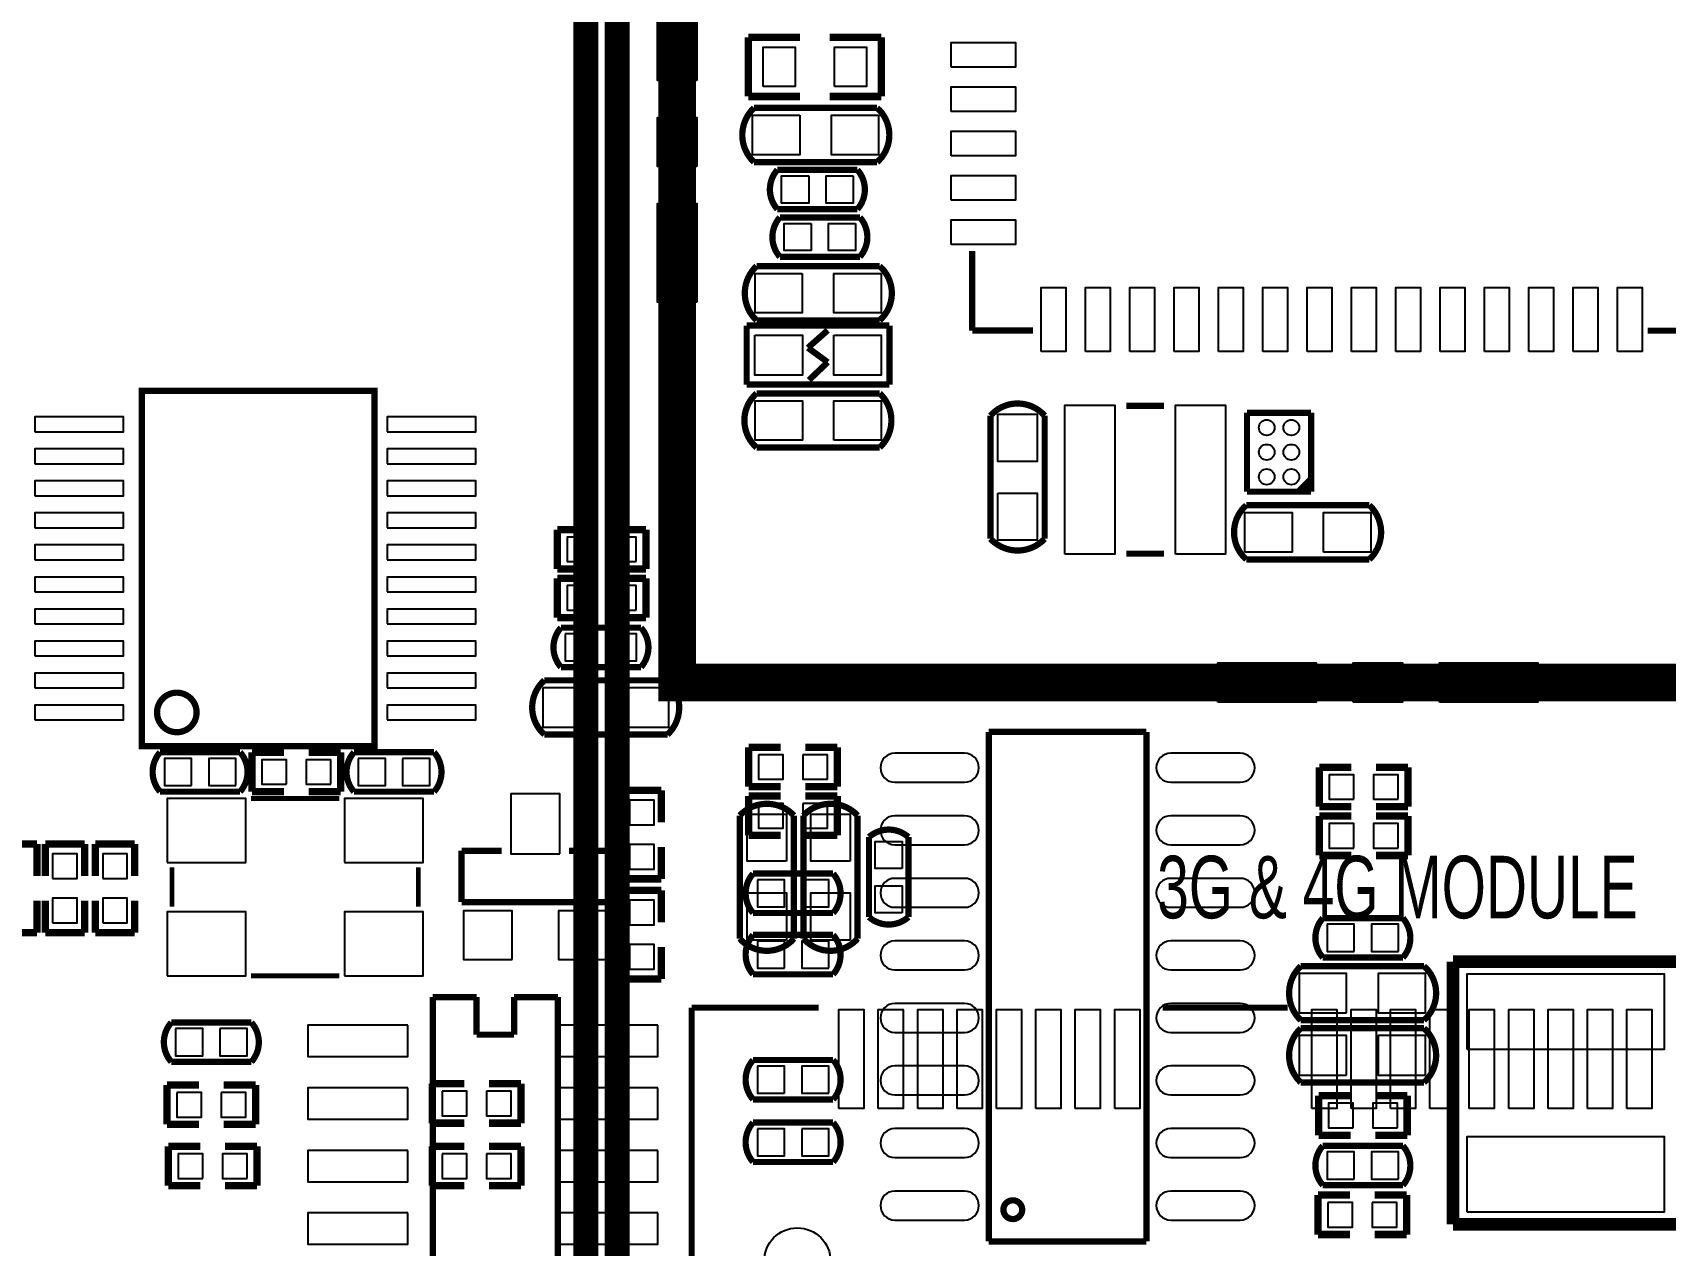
# Model space of a CAD drawing. Extents: x -118 to 7078, y 0 to 4366.
# Drawn here: x 4852 to 6157, y 790 to 1759 of the extents above; entities that cross this region are included whole.
import ezdxf

# ---------------------------------------------------------------- set-up
doc = ezdxf.new("R2010")
doc.units = 0
doc.header["$MEASUREMENT"] = 0
for name, color, linetype in [('BG_SILKSCREEN_TOP', 7, 'CONTINUOUS'), ('PG_SILKSCREEN_BOTTOM', 85, 'CONTINUOUS'), ('PG_SILKSCREEN_TOP', 85, 'CONTINUOUS'), ('PIN_BOTTOM', 5, 'CONTINUOUS'), ('PIN_TOP', 92, 'CONTINUOUS')]:
    doc.layers.add(name, color=color, linetype=linetype)

msp = doc.modelspace()

# ---------------------------------------------------------------- linework, layer by layer
at = {"layer": 'BG_SILKSCREEN_TOP'}
msp.add_lwpolyline([(5367.4, 2287.6, 30, 30, 0), (6471.4, 2287.6, 30, 30, 0), (6471.4, 1239.6, 30, 30, 0), (5367.4, 1239.6, 30, 30, 0), (5367.4, 2287.6, 30, 30, 0)], format="xyseb", dxfattribs=at)
at = {"layer": 'PG_SILKSCREEN_BOTTOM'}
for points in [[(5125.4, 1188.6, 5, 5, 0), (5125.4, 1472.6, 5, 5, 0), (4939.4, 1472.6, 5, 5, 0), (4939.4, 1188.6, 5, 5, 0), (5125.4, 1188.6, 5, 5, 0)], [(5271.571, 1361.748, 5.909, 5.909, 0), (5271.571, 1330.252, 5.909, 5.909, 0)], [(5297.161, 1361.748, 5.909, 5.909, 0), (5271.571, 1361.748, 5.909, 5.909, 0)], [(5316.839, 1361.748, 5.909, 5.909, 0), (5342.429, 1361.748, 5.909, 5.909, 0)], [(5342.429, 1361.748, 5.909, 5.909, 0), (5342.429, 1330.252, 5.909, 5.909, 0)], [(5271.571, 1330.252, 5.909, 5.909, 0), (5297.161, 1330.252, 5.909, 5.909, 0)], [(5342.429, 1330.252, 5.909, 5.909, 0), (5316.839, 1330.252, 5.909, 5.909, 0)], [(5271.55, 1322.896, 5.909, 5.909, 0), (5271.55, 1291.4, 5.909, 5.909, 0)], [(5297.14, 1322.896, 5.909, 5.909, 0), (5271.55, 1322.896, 5.909, 5.909, 0)], [(5316.818, 1322.896, 5.909, 5.909, 0), (5342.408, 1322.896, 5.909, 5.909, 0)], [(5342.408, 1322.896, 5.909, 5.909, 0), (5342.408, 1291.4, 5.909, 5.909, 0)], [(5271.55, 1291.4, 5.909, 5.909, 0), (5297.14, 1291.4, 5.909, 5.909, 0)], [(5342.408, 1291.4, 5.909, 5.909, 0), (5316.818, 1291.4, 5.909, 5.909, 0)], [(5316.239, 1251.852, 5, 5, 0), (5274.4, 1251.852, 5, 5, -0.37791), (5274.4, 1283.348, 5, 5, 0)], [(5274.4, 1283.348, 5, 5, 0), (5316.239, 1283.348, 5, 5, 0)], [(5316.239, 1283.348, 5, 5, 0), (5338.4, 1283.348, 5, 5, -0.37791), (5338.4, 1251.852, 5, 5, 0)], [(5338.4, 1251.852, 5, 5, 0), (5316.239, 1251.852, 5, 5, 0)], [(5359.609, 1197.95, 5, 5, 0), (5261.191, 1197.95, 5, 5, -0.450474), (5261.191, 1241.25, 5, 5, 0)], [(5261.191, 1241.25, 5, 5, 0), (5359.609, 1241.25, 5, 5, 0)], [(5359.609, 1241.25, 5, 5, -0.432734), (5359.609, 1197.95, 5, 5, 0)], [(4983.211, 1215.6, 5, 5, 1), (4951.589, 1215.6, 5, 5, 1), (4983.211, 1215.6, 5, 5, 0)], [(5616.412, 1200.061, 5, 5, 0), (5742.388, 1200.061, 5, 5, 0)], [(5616.412, 792.739, 5, 5, 0), (5616.412, 1200.061, 5, 5, 0)], [(5742.388, 1200.061, 5, 5, 0), (5742.388, 792.739, 5, 5, 0)], [(5424.571, 1187.748, 5.909, 5.909, 0), (5450.161, 1187.748, 5.909, 5.909, 0)], [(5424.571, 1156.252, 5.909, 5.909, 0), (5424.571, 1187.748, 5.909, 5.909, 0)], [(5495.429, 1187.748, 5.909, 5.909, 0), (5469.839, 1187.748, 5.909, 5.909, 0)], [(5495.429, 1156.252, 5.909, 5.909, 0), (5495.429, 1187.748, 5.909, 5.909, 0)], [(4976.161, 1152.252, 5, 5, 0), (4954, 1152.252, 5, 5, -0.37791), (4954, 1183.748, 5, 5, 0)], [(4954, 1183.748, 5, 5, 0), (4976.161, 1183.748, 5, 5, 0)], [(4976.161, 1183.748, 5, 5, 0), (5018, 1183.748, 5, 5, -0.37791), (5018, 1152.252, 5, 5, 0)], [(5027.571, 1183.748, 5.909, 5.909, 0), (5027.571, 1152.252, 5.909, 5.909, 0)], [(5053.161, 1183.748, 5.909, 5.909, 0), (5027.571, 1183.748, 5.909, 5.909, 0)], [(5072.839, 1183.748, 5.909, 5.909, 0), (5098.429, 1183.748, 5.909, 5.909, 0)], [(5098.429, 1183.748, 5.909, 5.909, 0), (5098.429, 1152.252, 5.909, 5.909, 0)], [(5150.839, 1152.252, 5, 5, 0), (5109, 1152.252, 5, 5, -0.37791), (5109, 1183.748, 5, 5, 0)], [(5109, 1183.748, 5, 5, 0), (5150.839, 1183.748, 5, 5, 0)], [(5150.839, 1183.748, 5, 5, 0), (5173, 1183.748, 5, 5, -0.37791), (5173, 1152.252, 5, 5, 0)], [(5880.571, 1171.748, 5.909, 5.909, 0), (5880.571, 1140.252, 5.909, 5.909, 0)], [(5906.161, 1171.748, 5.909, 5.909, 0), (5880.571, 1171.748, 5.909, 5.909, 0)], [(5925.839, 1171.748, 5.909, 5.909, 0), (5951.429, 1171.748, 5.909, 5.909, 0)], [(5951.429, 1171.748, 5.909, 5.909, 0), (5951.429, 1140.252, 5.909, 5.909, 0)], [(5018, 1152.252, 5, 5, 0), (4976.161, 1152.252, 5, 5, 0)], [(5026.567, 1146.866, 3.937, 3.937, 0), (5097.433, 1146.866, 3.937, 3.937, 0)], [(5027.571, 1152.252, 5.909, 5.909, 0), (5053.161, 1152.252, 5.909, 5.909, 0)], [(5098.429, 1152.252, 5.909, 5.909, 0), (5072.839, 1152.252, 5.909, 5.909, 0)], [(5173, 1152.252, 5, 5, 0), (5150.839, 1152.252, 5, 5, 0)], [(5323.252, 1153.429, 5.909, 5.909, 0), (5323.252, 1127.839, 5.909, 5.909, 0)], [(5354.748, 1153.429, 5.909, 5.909, 0), (5323.252, 1153.429, 5.909, 5.909, 0)], [(5354.748, 1127.839, 5.909, 5.909, 0), (5354.748, 1153.429, 5.909, 5.909, 0)], [(5450.161, 1156.252, 5.909, 5.909, 0), (5424.571, 1156.252, 5.909, 5.909, 0)], [(5424.571, 1148.748, 5.909, 5.909, 0), (5450.161, 1148.748, 5.909, 5.909, 0)], [(5424.571, 1117.252, 5.909, 5.909, 0), (5424.571, 1148.748, 5.909, 5.909, 0)], [(5469.839, 1156.252, 5.909, 5.909, 0), (5495.429, 1156.252, 5.909, 5.909, 0)], [(5495.429, 1148.748, 5.909, 5.909, 0), (5469.839, 1148.748, 5.909, 5.909, 0)], [(5495.429, 1117.252, 5.909, 5.909, 0), (5495.429, 1148.748, 5.909, 5.909, 0)], [(5880.571, 1140.252, 5.909, 5.909, 0), (5906.161, 1140.252, 5.909, 5.909, 0)], [(5880.571, 1132.748, 5.909, 5.909, 0), (5880.571, 1101.252, 5.909, 5.909, 0)], [(5906.161, 1132.748, 5.909, 5.909, 0), (5880.571, 1132.748, 5.909, 5.909, 0)], [(5951.429, 1140.252, 5.909, 5.909, 0), (5925.839, 1140.252, 5.909, 5.909, 0)], [(5925.839, 1132.748, 5.909, 5.909, 0), (5951.429, 1132.748, 5.909, 5.909, 0)], [(5951.429, 1132.748, 5.909, 5.909, 0), (5951.429, 1101.252, 5.909, 5.909, 0)], [(4855.748, 1110.429, 5.909, 5.909, 0), (4824.252, 1110.429, 5.909, 5.909, 0)], [(4855.748, 1084.839, 5.909, 5.909, 0), (4855.748, 1110.429, 5.909, 5.909, 0)], [(4862.252, 1110.429, 5.909, 5.909, 0), (4862.252, 1084.839, 5.909, 5.909, 0)], [(4893.748, 1110.429, 5.909, 5.909, 0), (4862.252, 1110.429, 5.909, 5.909, 0)], [(4893.748, 1084.839, 5.909, 5.909, 0), (4893.748, 1110.429, 5.909, 5.909, 0)], [(4902.252, 1110.429, 5.909, 5.909, 0), (4902.252, 1084.839, 5.909, 5.909, 0)], [(4933.748, 1110.429, 5.909, 5.909, 0), (4902.252, 1110.429, 5.909, 5.909, 0)], [(4933.748, 1084.839, 5.909, 5.909, 0), (4933.748, 1110.429, 5.909, 5.909, 0)], [(5323.252, 1082.571, 5.909, 5.909, 0), (5323.252, 1108.161, 5.909, 5.909, 0)], [(5354.748, 1108.161, 5.909, 5.909, 0), (5354.748, 1082.571, 5.909, 5.909, 0)], [(5450.161, 1117.252, 5.909, 5.909, 0), (5424.571, 1117.252, 5.909, 5.909, 0)], [(5469.839, 1117.252, 5.909, 5.909, 0), (5495.429, 1117.252, 5.909, 5.909, 0)], [(5195, 1105, 5, 5, 0), (5227, 1105, 5, 5, 0)], [(5195, 1064, 5, 5, 0), (5195, 1105, 5, 5, 0)], [(5281, 1105, 5, 5, 0), (5313, 1105, 5, 5, 0)], [(5313, 1105, 5, 5, 0), (5313, 1064, 5, 5, 0)], [(5880.571, 1101.252, 5.909, 5.909, 0), (5906.161, 1101.252, 5.909, 5.909, 0)], [(5951.429, 1101.252, 5.909, 5.909, 0), (5925.839, 1101.252, 5.909, 5.909, 0)], [(4963.575, 1060.252, 3.937, 3.937, 0), (4963.575, 1091.748, 3.937, 3.937, 0)], [(5160.425, 1091.748, 3.937, 3.937, 0), (5160.425, 1060.252, 3.937, 3.937, 0)], [(5354.748, 1082.571, 5.909, 5.909, 0), (5323.252, 1082.571, 5.909, 5.909, 0)], [(5469.839, 1055.252, 5, 5, 0), (5428, 1055.252, 5, 5, -0.37791), (5428, 1086.748, 5, 5, 0)], [(5428, 1086.748, 5, 5, 0), (5469.839, 1086.748, 5, 5, 0)], [(5469.839, 1086.748, 5, 5, 0), (5492, 1086.748, 5, 5, -0.37791), (5492, 1055.252, 5, 5, 0)], [(5323.252, 1073.429, 5.909, 5.909, 0), (5323.252, 1047.839, 5.909, 5.909, 0)], [(5354.748, 1073.429, 5.909, 5.909, 0), (5323.252, 1073.429, 5.909, 5.909, 0)], [(5354.748, 1047.839, 5.909, 5.909, 0), (5354.748, 1073.429, 5.909, 5.909, 0)], [(4855.748, 1065.161, 5.909, 5.909, 0), (4855.748, 1039.571, 5.909, 5.909, 0)], [(4862.252, 1039.571, 5.909, 5.909, 0), (4862.252, 1065.161, 5.909, 5.909, 0)], [(4893.748, 1065.161, 5.909, 5.909, 0), (4893.748, 1039.571, 5.909, 5.909, 0)], [(4902.252, 1039.571, 5.909, 5.909, 0), (4902.252, 1065.161, 5.909, 5.909, 0)], [(4933.748, 1065.161, 5.909, 5.909, 0), (4933.748, 1039.571, 5.909, 5.909, 0)], [(5313, 1064, 5, 5, 0), (5195, 1064, 5, 5, 0)], [(5492, 1055.252, 5, 5, 0), (5469.839, 1055.252, 5, 5, 0)], [(5905.561, 1019.65, 5, 5, 0), (5883.4, 1019.65, 5, 5, -0.37791), (5883.4, 1051.146, 5, 5, 0)], [(5883.4, 1051.146, 5, 5, 0), (5905.561, 1051.146, 5, 5, 0)], [(5905.561, 1051.146, 5, 5, 0), (5947.4, 1051.146, 5, 5, -0.37791), (5947.4, 1019.65, 5, 5, 0)], [(4855.748, 1039.571, 5.909, 5.909, 0), (4824.252, 1039.571, 5.909, 5.909, 0)], [(4893.748, 1039.571, 5.909, 5.909, 0), (4862.252, 1039.571, 5.909, 5.909, 0)], [(4933.748, 1039.571, 5.909, 5.909, 0), (4902.252, 1039.571, 5.909, 5.909, 0)], [(5323.252, 1002.571, 5.909, 5.909, 0), (5323.252, 1028.161, 5.909, 5.909, 0)], [(5354.748, 1028.161, 5.909, 5.909, 0), (5354.748, 1002.571, 5.909, 5.909, 0)], [(5450.161, 1006.252, 5, 5, 0), (5428, 1006.252, 5, 5, -0.37791), (5428, 1037.748, 5, 5, 0)], [(5428, 1037.748, 5, 5, 0), (5450.161, 1037.748, 5, 5, 0)], [(5450.161, 1037.748, 5, 5, 0), (5492, 1037.748, 5, 5, -0.37791), (5492, 1006.252, 5, 5, 0)], [(5947.4, 1019.65, 5, 5, 0), (5905.561, 1019.65, 5, 5, 0)], [(5987.4, 1016.439, 10, 10, 0), (6167.4, 1016.439, 10, 10, 0)], [(5987.4, 806.439, 10, 10, 0), (5987.4, 1016.439, 10, 10, 0)], [(5097.433, 1005.134, 3.937, 3.937, 0), (5026.567, 1005.134, 3.937, 3.937, 0)], [(5354.748, 1002.571, 5.909, 5.909, 0), (5323.252, 1002.571, 5.909, 5.909, 0)], [(5492, 1006.252, 5, 5, 0), (5450.161, 1006.252, 5, 5, 0)], [(5865.801, 969.545, 5, 5, -0.432734), (5865.801, 1012.845, 5, 5, 0)], [(5865.801, 1012.845, 5, 5, 0), (5964.219, 1012.845, 5, 5, -0.450474), (5964.219, 969.545, 5, 5, 0)], [(5172, 768, 5, 5, 0), (5172, 988, 5, 5, 0)], [(5172, 988, 5, 5, 0), (5207, 988, 5, 5, 0)], [(5207, 988, 5, 5, 0), (5207, 958, 5, 5, 0)], [(5237, 988, 5, 5, 0), (5272, 988, 5, 5, 0)], [(5237, 958, 5, 5, 0), (5237, 988, 5, 5, 0)], [(5272, 988, 5, 5, 0), (5272, 768, 5, 5, 0)], [(5004.839, 936.252, 5, 5, 0), (4963, 936.252, 5, 5, -0.37791), (4963, 967.748, 5, 5, 0)], [(4963, 967.748, 5, 5, 0), (5004.839, 967.748, 5, 5, 0)], [(5004.839, 967.748, 5, 5, 0), (5027, 967.748, 5, 5, -0.37791), (5027, 936.252, 5, 5, 0)], [(5964.219, 969.545, 5, 5, 0), (5865.801, 969.545, 5, 5, 0)], [(5207, 958, 5, 5, 0), (5237, 958, 5, 5, 0)], [(5865.801, 919.825, 5, 5, -0.432734), (5865.801, 963.125, 5, 5, 0)], [(5865.801, 963.125, 5, 5, 0), (5964.219, 963.125, 5, 5, -0.450474), (5964.219, 919.825, 5, 5, 0)], [(5450.161, 906.252, 5, 5, 0), (5428, 906.252, 5, 5, -0.37791), (5428, 937.748, 5, 5, 0)], [(5428, 937.748, 5, 5, 0), (5450.161, 937.748, 5, 5, 0)], [(5450.161, 937.748, 5, 5, 0), (5492, 937.748, 5, 5, -0.37791), (5492, 906.252, 5, 5, 0)], [(5027, 936.252, 5, 5, 0), (5004.839, 936.252, 5, 5, 0)], [(4959.571, 917.748, 5.909, 5.909, 0), (4985.161, 917.748, 5.909, 5.909, 0)], [(4959.571, 886.252, 5.909, 5.909, 0), (4959.571, 917.748, 5.909, 5.909, 0)], [(5030.429, 917.748, 5.909, 5.909, 0), (5004.839, 917.748, 5.909, 5.909, 0)], [(5030.429, 886.252, 5.909, 5.909, 0), (5030.429, 917.748, 5.909, 5.909, 0)], [(5171.571, 918.748, 5.909, 5.909, 0), (5197.161, 918.748, 5.909, 5.909, 0)], [(5171.571, 887.252, 5.909, 5.909, 0), (5171.571, 918.748, 5.909, 5.909, 0)], [(5242.429, 918.748, 5.909, 5.909, 0), (5216.839, 918.748, 5.909, 5.909, 0)], [(5242.429, 887.252, 5.909, 5.909, 0), (5242.429, 918.748, 5.909, 5.909, 0)], [(5964.219, 919.825, 5, 5, 0), (5865.801, 919.825, 5, 5, 0)], [(5492, 906.252, 5, 5, 0), (5450.161, 906.252, 5, 5, 0)], [(5879.969, 909.144, 5.909, 5.909, 0), (5879.969, 877.648, 5.909, 5.909, 0)], [(5905.559, 909.144, 5.909, 5.909, 0), (5879.969, 909.144, 5.909, 5.909, 0)], [(5925.237, 909.144, 5.909, 5.909, 0), (5950.827, 909.144, 5.909, 5.909, 0)], [(5950.827, 909.144, 5.909, 5.909, 0), (5950.827, 877.648, 5.909, 5.909, 0)], [(4985.161, 886.252, 5.909, 5.909, 0), (4959.571, 886.252, 5.909, 5.909, 0)], [(5004.839, 886.252, 5.909, 5.909, 0), (5030.429, 886.252, 5.909, 5.909, 0)], [(5197.161, 887.252, 5.909, 5.909, 0), (5171.571, 887.252, 5.909, 5.909, 0)], [(5216.839, 887.252, 5.909, 5.909, 0), (5242.429, 887.252, 5.909, 5.909, 0)], [(5469.839, 856.252, 5, 5, 0), (5428, 856.252, 5, 5, -0.37791), (5428, 887.748, 5, 5, 0)], [(5428, 887.748, 5, 5, 0), (5469.839, 887.748, 5, 5, 0)], [(5469.839, 887.748, 5, 5, 0), (5492, 887.748, 5, 5, -0.37791), (5492, 856.252, 5, 5, 0)], [(5879.969, 877.648, 5.909, 5.909, 0), (5905.559, 877.648, 5.909, 5.909, 0)], [(5950.827, 877.648, 5.909, 5.909, 0), (5925.237, 877.648, 5.909, 5.909, 0)], [(4960.571, 868.748, 5.909, 5.909, 0), (4960.571, 837.252, 5.909, 5.909, 0)], [(4986.161, 868.748, 5.909, 5.909, 0), (4960.571, 868.748, 5.909, 5.909, 0)], [(5005.839, 868.748, 5.909, 5.909, 0), (5031.429, 868.748, 5.909, 5.909, 0)], [(5031.429, 868.748, 5.909, 5.909, 0), (5031.429, 837.252, 5.909, 5.909, 0)], [(5171.571, 868.748, 5.909, 5.909, 0), (5197.161, 868.748, 5.909, 5.909, 0)], [(5171.571, 837.252, 5.909, 5.909, 0), (5171.571, 868.748, 5.909, 5.909, 0)], [(5242.429, 868.748, 5.909, 5.909, 0), (5216.839, 868.748, 5.909, 5.909, 0)], [(5242.429, 837.252, 5.909, 5.909, 0), (5242.429, 868.748, 5.909, 5.909, 0)], [(5905.561, 837.65, 5, 5, 0), (5883.4, 837.65, 5, 5, -0.37791), (5883.4, 869.146, 5, 5, 0)], [(5883.4, 869.146, 5, 5, 0), (5905.561, 869.146, 5, 5, 0)], [(5905.561, 869.146, 5, 5, 0), (5947.4, 869.146, 5, 5, -0.37791), (5947.4, 837.65, 5, 5, 0)], [(5492, 856.252, 5, 5, 0), (5469.839, 856.252, 5, 5, 0)], [(4960.571, 837.252, 5.909, 5.909, 0), (4986.161, 837.252, 5.909, 5.909, 0)], [(5031.429, 837.252, 5.909, 5.909, 0), (5005.839, 837.252, 5.909, 5.909, 0)], [(5197.161, 837.252, 5.909, 5.909, 0), (5171.571, 837.252, 5.909, 5.909, 0)], [(5216.839, 837.252, 5.909, 5.909, 0), (5242.429, 837.252, 5.909, 5.909, 0)], [(5947.4, 837.65, 5, 5, 0), (5905.561, 837.65, 5, 5, 0)], [(5643.089, 818.11, 5, 5, 1), (5628.091, 818.11, 5, 5, 1), (5643.089, 818.11, 5, 5, 0)], [(5879.571, 829.748, 5.909, 5.909, 0), (5905.161, 829.748, 5.909, 5.909, 0)], [(5879.571, 798.252, 5.909, 5.909, 0), (5879.571, 829.748, 5.909, 5.909, 0)], [(5950.429, 829.748, 5.909, 5.909, 0), (5924.839, 829.748, 5.909, 5.909, 0)], [(5950.429, 798.252, 5.909, 5.909, 0), (5950.429, 829.748, 5.909, 5.909, 0)], [(6167.4, 806.439, 10, 10, 0), (5987.4, 806.439, 10, 10, 0)], [(5905.161, 798.252, 5.909, 5.909, 0), (5879.571, 798.252, 5.909, 5.909, 0)], [(5924.839, 798.252, 5.909, 5.909, 0), (5950.429, 798.252, 5.909, 5.909, 0)], [(5742.388, 792.739, 5, 5, 0), (5616.412, 792.739, 5, 5, 0)]]:
    msp.add_lwpolyline(points, format="xyseb", dxfattribs=at)
at = {"layer": 'PG_SILKSCREEN_TOP'}
for points in [[(4272.4, 498.6, 20, 20, 0), (5294.4, 498.6, 20, 20, 0), (5294.4, 3223.7, 20, 20, 0)], [(6590.4, 2795.5, 20, 20, 0), (6590.4, 507.6, 20, 20, 0), (5319.4, 507.6, 20, 20, 0), (5319.4, 2795.5, 20, 20, 0), (6590.4, 2795.5, 20, 20, 0)], [(5424.25, 1755.218, 5.909, 5.909, 0), (5424.25, 1707.982, 5.909, 5.909, 0)], [(5465.589, 1755.218, 5.909, 5.909, 0), (5424.25, 1755.218, 5.909, 5.909, 0)], [(5489.211, 1755.218, 5.909, 5.909, 0), (5530.55, 1755.218, 5.909, 5.909, 0)], [(5530.55, 1755.218, 5.909, 5.909, 0), (5530.55, 1707.982, 5.909, 5.909, 0)], [(5424.25, 1707.982, 5.909, 5.909, 0), (5465.589, 1707.982, 5.909, 5.909, 0)], [(5530.55, 1707.982, 5.909, 5.909, 0), (5489.211, 1707.982, 5.909, 5.909, 0)], [(5428.75, 1698.827, 5, 5, 0.432734), (5428.75, 1655.527, 5, 5, 0)], [(5428.75, 1655.527, 5, 5, 0), (5527.168, 1655.527, 5, 5, 0.450474), (5527.168, 1698.827, 5, 5, 0)], [(5527.168, 1698.827, 5, 5, 0), (5428.75, 1698.827, 5, 5, 0)], [(5469.561, 1649.351, 5, 5, 0), (5447.4, 1649.351, 5, 5, 0.37791), (5447.4, 1617.855, 5, 5, 0)], [(5469.561, 1617.855, 5, 5, 0), (5511.4, 1617.855, 5, 5, 0.37791), (5511.4, 1649.351, 5, 5, 0)], [(5511.4, 1649.351, 5, 5, 0), (5469.561, 1649.351, 5, 5, 0)], [(5447.4, 1617.855, 5, 5, 0), (5469.561, 1617.855, 5, 5, 0)], [(5471.561, 1611.345, 5, 5, 0), (5449.4, 1611.345, 5, 5, 0.37791), (5449.4, 1579.849, 5, 5, 0)], [(5471.561, 1579.849, 5, 5, 0), (5513.4, 1579.849, 5, 5, 0.37791), (5513.4, 1611.345, 5, 5, 0)], [(5513.4, 1611.345, 5, 5, 0), (5471.561, 1611.345, 5, 5, 0)], [(5449.4, 1579.849, 5, 5, 0), (5471.561, 1579.849, 5, 5, 0)], [(5603.183, 1584.338, 5, 5, 0), (5603.183, 1520.838, 5, 5, 0)], [(5430.749, 1572.365, 5, 5, 0.432734), (5430.749, 1529.065, 5, 5, 0)], [(5430.749, 1529.065, 5, 5, 0), (5529.167, 1529.065, 5, 5, 0.450474), (5529.167, 1572.365, 5, 5, 0)], [(5529.167, 1572.365, 5, 5, 0), (5430.749, 1572.365, 5, 5, 0)], [(5422.863, 1524.885, 5, 5, 0), (5537.045, 1524.885, 5, 5, 0)], [(5422.863, 1477.649, 5, 5, 0), (5422.863, 1524.885, 5, 5, 0)], [(5537.045, 1524.885, 5, 5, 0), (5537.045, 1477.649, 5, 5, 0)], [(5487.643, 1521.086, 5, 5, 0), (5471.836, 1507.078, 5, 5, 0)], [(5603.183, 1520.838, 5, 5, 0), (5651.714, 1520.838, 5, 5, 0)], [(6143.143, 1520.799, 5, 5, 0), (6193.813, 1520.799, 5, 5, 0)], [(5471.836, 1507.078, 5, 5, 0), (5487.643, 1495.558, 5, 5, 0)], [(5487.643, 1495.558, 5, 5, 0), (5472.655, 1481.236, 5, 5, 0)], [(5537.045, 1477.649, 5, 5, 0), (5422.863, 1477.649, 5, 5, 0)], [(5529.209, 1470.65, 5, 5, 0), (5430.791, 1470.65, 5, 5, 0.450474), (5430.791, 1427.35, 5, 5, 0)], [(5529.209, 1427.35, 5, 5, 0.432734), (5529.209, 1470.65, 5, 5, 0)], [(5661.055, 1354.391, 5, 5, 0), (5661.055, 1452.809, 5, 5, 0.450474), (5617.755, 1452.809, 5, 5, 0)], [(5726.406, 1460.651, 5, 5, 0), (5756.406, 1460.651, 5, 5, 0)], [(5617.755, 1452.809, 5, 5, 0), (5617.755, 1354.391, 5, 5, 0)], [(5822.809, 1392.1, 5, 5, 0), (5822.809, 1455.1, 5, 5, 0)], [(5822.809, 1455.1, 5, 5, 0), (5873.991, 1455.1, 5, 5, 0)], [(5873.991, 1455.1, 5, 5, 0), (5873.991, 1392.1, 5, 5, 0)], [(5430.791, 1427.35, 5, 5, 0), (5529.209, 1427.35, 5, 5, 0)], [(5864.569, 1392.919, 5, 5, 0), (5873.219, 1401.569, 5, 5, 0)], [(5868.471, 1392.242, 5, 5, 0), (5873.451, 1397.218, 5, 5, 0)], [(5920.61, 1381.25, 5, 5, 0), (5822.192, 1381.25, 5, 5, 0.450474), (5822.192, 1337.95, 5, 5, 0)], [(5873.991, 1392.1, 5, 5, 0), (5822.809, 1392.1, 5, 5, 0)], [(5920.61, 1337.95, 5, 5, 0.432734), (5920.61, 1381.25, 5, 5, 0)], [(5617.755, 1354.391, 5, 5, 0.432734), (5661.055, 1354.391, 5, 5, 0)], [(5726.406, 1342.549, 5, 5, 0), (5756.406, 1342.549, 5, 5, 0)], [(5822.192, 1337.95, 5, 5, 0), (5920.61, 1337.95, 5, 5, 0)], [(5460.65, 1133.209, 5, 5, 0.432734), (5417.35, 1133.209, 5, 5, 0)], [(5417.35, 1133.209, 5, 5, 0), (5417.35, 1034.791, 5, 5, 0.450474), (5460.65, 1034.791, 5, 5, 0)], [(5460.65, 1034.791, 5, 5, 0), (5460.65, 1133.209, 5, 5, 0)], [(5511.55, 1133.209, 5, 5, 0.432734), (5468.25, 1133.209, 5, 5, 0)], [(5468.25, 1133.209, 5, 5, 0), (5468.25, 1034.791, 5, 5, 0.450474), (5511.55, 1034.791, 5, 5, 0)], [(5511.55, 1034.791, 5, 5, 0), (5511.55, 1133.209, 5, 5, 0)], [(5552.152, 1093.839, 5, 5, 0), (5552.152, 1116, 5, 5, 0.37791), (5520.656, 1116, 5, 5, 0)], [(5520.656, 1116, 5, 5, 0), (5520.656, 1093.839, 5, 5, 0)], [(5520.656, 1093.839, 5, 5, 0), (5520.656, 1052, 5, 5, 0.37791), (5552.152, 1052, 5, 5, 0)], [(5552.152, 1052, 5, 5, 0), (5552.152, 1093.839, 5, 5, 0)], [(5378.999, 678.447, 4.72, 4.72, 0), (5378.999, 979.517, 4.72, 4.72, 0)], [(5480.369, 979.517, 4.72, 4.72, 0), (5378.999, 979.517, 4.72, 4.72, 0)], [(5855.369, 979.517, 4.72, 4.72, 0), (5755.369, 979.517, 4.72, 4.72, 0)]]:
    msp.add_lwpolyline(points, format="xyseb", dxfattribs=at)
at = {"layer": 'PIN_BOTTOM'}
for points in [[(4853.967, 1440.0045), (4924.833, 1440.0045), (4924.833, 1451.8155), (4853.967, 1451.8155)], [(5135.467, 1440.0045), (5206.333, 1440.0045), (5206.333, 1451.8155), (5135.467, 1451.8155)], [(4853.967, 1414.4145), (4924.833, 1414.4145), (4924.833, 1426.2255), (4853.967, 1426.2255)], [(5135.467, 1414.4145), (5206.333, 1414.4145), (5206.333, 1426.2255), (5135.467, 1426.2255)], [(4853.967, 1388.8245), (4924.833, 1388.8245), (4924.833, 1400.6355), (4853.967, 1400.6355)], [(5135.467, 1388.8245), (5206.333, 1388.8245), (5206.333, 1400.6355), (5135.467, 1400.6355)], [(4853.967, 1363.2345), (4924.833, 1363.2345), (4924.833, 1375.0455), (4853.967, 1375.0455)], [(5135.467, 1363.2345), (5206.333, 1363.2345), (5206.333, 1375.0455), (5135.467, 1375.0455)], [(4853.967, 1337.6445), (4924.833, 1337.6445), (4924.833, 1349.4555), (4853.967, 1349.4555)], [(5135.467, 1337.6445), (5206.333, 1337.6445), (5206.333, 1349.4555), (5135.467, 1349.4555)], [(5299.121, 1336.159), (5299.121, 1355.84), (5279.44, 1355.84), (5279.44, 1336.159)], [(5334.561, 1336.159), (5334.561, 1355.84), (5314.88, 1355.84), (5314.88, 1336.159)], [(4853.967, 1312.0545), (4924.833, 1312.0545), (4924.833, 1323.8655), (4853.967, 1323.8655)], [(5135.467, 1312.0545), (5206.333, 1312.0545), (5206.333, 1323.8655), (5135.467, 1323.8655)], [(5299.1, 1297.307), (5299.1, 1316.988), (5279.419, 1316.988), (5279.419, 1297.307)], [(5334.54, 1297.307), (5334.54, 1316.988), (5314.859, 1316.988), (5314.859, 1297.307)], [(4853.967, 1286.4645), (4924.833, 1286.4645), (4924.833, 1298.2755), (4853.967, 1298.2755)], [(5135.467, 1286.4645), (5206.333, 1286.4645), (5206.333, 1298.2755), (5135.467, 1298.2755)], [(4853.967, 1260.8745), (4924.833, 1260.8745), (4924.833, 1272.6855), (4853.967, 1272.6855)], [(5135.467, 1260.8745), (5206.333, 1260.8745), (5206.333, 1272.6855), (5135.467, 1272.6855)], [(5277.855, 1278.425), (5277.855, 1256.775), (5299.505, 1256.775), (5299.505, 1278.425)], [(5313.295, 1278.425), (5313.295, 1256.775), (5334.945, 1256.775), (5334.945, 1278.425)], [(4853.967, 1235.2845), (4924.833, 1235.2845), (4924.833, 1247.0955), (4853.967, 1247.0955)], [(5135.467, 1235.2845), (5206.333, 1235.2845), (5206.333, 1247.0955), (5135.467, 1247.0955)], [(5260.0005, 1235.35), (5260.0005, 1203.85), (5297.7995, 1203.85), (5297.7995, 1235.35)], [(5323.0005, 1235.35), (5323.0005, 1203.85), (5360.7995, 1203.85), (5360.7995, 1235.35)], [(4853.967, 1209.6945), (4924.833, 1209.6945), (4924.833, 1221.5055), (4853.967, 1221.5055)], [(5135.467, 1209.6945), (5206.333, 1209.6945), (5206.333, 1221.5055), (5135.467, 1221.5055)], [(4979.105, 1157.175), (4979.105, 1178.825), (4957.455, 1178.825), (4957.455, 1157.175)], [(5014.545, 1157.175), (5014.545, 1178.825), (4992.895, 1178.825), (4992.895, 1157.175)], [(5055.121, 1158.159), (5055.121, 1177.84), (5035.44, 1177.84), (5035.44, 1158.159)], [(5090.561, 1158.159), (5090.561, 1177.84), (5070.88, 1177.84), (5070.88, 1158.159)], [(5112.455, 1178.825), (5112.455, 1157.175), (5134.105, 1157.175), (5134.105, 1178.825)], [(5147.895, 1178.825), (5147.895, 1157.175), (5169.545, 1157.175), (5169.545, 1178.825)], [(5432.4395, 1181.8405), (5432.4395, 1162.1595), (5452.1205, 1162.1595), (5452.1205, 1181.8405)], [(5467.8795, 1181.8405), (5467.8795, 1162.1595), (5487.5605, 1162.1595), (5487.5605, 1181.8405)], [(5908.121, 1146.159), (5908.121, 1165.84), (5888.44, 1165.84), (5888.44, 1146.159)], [(5943.561, 1146.159), (5943.561, 1165.84), (5923.88, 1165.84), (5923.88, 1146.159)], [(5273.5, 1102.531), (5273.5, 1150.531), (5234.5, 1150.531), (5234.5, 1102.531)], [(4959.638, 1095.6855), (5022.63, 1095.6855), (5022.63, 1146.8665), (4959.638, 1146.8665)], [(5101.37, 1095.6855), (5164.362, 1095.6855), (5164.362, 1146.8665), (5101.37, 1146.8665)], [(5329.1595, 1125.8795), (5348.8405, 1125.8795), (5348.8405, 1145.5605), (5329.1595, 1145.5605)], [(5432.4395, 1142.8405), (5432.4395, 1123.1595), (5452.1205, 1123.1595), (5452.1205, 1142.8405)], [(5467.8795, 1142.8405), (5467.8795, 1123.1595), (5487.5605, 1123.1595), (5487.5605, 1142.8405)], [(5908.121, 1107.159), (5908.121, 1126.84), (5888.44, 1126.84), (5888.44, 1107.159)], [(5943.561, 1107.159), (5943.561, 1126.84), (5923.88, 1126.84), (5923.88, 1107.159)], [(5329.1595, 1090.4395), (5348.8405, 1090.4395), (5348.8405, 1110.1205), (5329.1595, 1110.1205)], [(4868.1595, 1082.8795), (4887.8405, 1082.8795), (4887.8405, 1102.5605), (4868.1595, 1102.5605)], [(4908.1595, 1082.8795), (4927.8405, 1082.8795), (4927.8405, 1102.5605), (4908.1595, 1102.5605)], [(5431.455, 1081.825), (5431.455, 1060.175), (5453.105, 1060.175), (5453.105, 1081.825)], [(5466.895, 1081.825), (5466.895, 1060.175), (5488.545, 1060.175), (5488.545, 1081.825)], [(4868.1595, 1047.4395), (4887.8405, 1047.4395), (4887.8405, 1067.1205), (4868.1595, 1067.1205)], [(4908.1595, 1047.4395), (4927.8405, 1047.4395), (4927.8405, 1067.1205), (4908.1595, 1067.1205)], [(5329.1595, 1045.8795), (5348.8405, 1045.8795), (5348.8405, 1065.5605), (5329.1595, 1065.5605)], [(4959.638, 1005.1335), (5022.63, 1005.1335), (5022.63, 1056.3145), (4959.638, 1056.3145)], [(5101.37, 1005.1335), (5164.362, 1005.1335), (5164.362, 1056.3145), (5101.37, 1056.3145)], [(5235.5, 1017.969), (5235.5, 1056.969), (5196.5, 1056.969), (5196.5, 1017.969)], [(5311.5, 1017.969), (5311.5, 1056.969), (5272.5, 1056.969), (5272.5, 1017.969)], [(5908.505, 1024.573), (5908.505, 1046.223), (5886.855, 1046.223), (5886.855, 1024.573)], [(5943.945, 1024.573), (5943.945, 1046.223), (5922.295, 1046.223), (5922.295, 1024.573)], [(5453.105, 1011.175), (5453.105, 1032.825), (5431.455, 1032.825), (5431.455, 1011.175)], [(5488.545, 1011.175), (5488.545, 1032.825), (5466.895, 1032.825), (5466.895, 1011.175)], [(5329.1595, 1010.4395), (5348.8405, 1010.4395), (5348.8405, 1030.1205), (5329.1595, 1030.1205)], [(5902.41, 975.445), (5902.41, 1006.945), (5864.611, 1006.945), (5864.611, 975.445)], [(5965.41, 975.445), (5965.41, 1006.945), (5927.611, 1006.945), (5927.611, 975.445)], [(5998.4, 946.361), (6156.4, 946.361), (6156.4, 1006.361), (5998.4, 1006.361)], [(4966.455, 962.825), (4966.455, 941.175), (4988.105, 941.175), (4988.105, 962.825)], [(5001.895, 962.825), (5001.895, 941.175), (5023.545, 941.175), (5023.545, 962.825)], [(5152, 965.5), (5072, 965.5), (5072, 940.5), (5152, 940.5)], [(5352, 965.5), (5272, 965.5), (5272, 940.5), (5352, 940.5)], [(5902.41, 925.725), (5902.41, 957.225), (5864.611, 957.225), (5864.611, 925.725)], [(5965.41, 925.725), (5965.41, 957.225), (5927.611, 957.225), (5927.611, 925.725)], [(5453.105, 911.175), (5453.105, 932.825), (5431.455, 932.825), (5431.455, 911.175)], [(5488.545, 911.175), (5488.545, 932.825), (5466.895, 932.825), (5466.895, 911.175)], [(5152, 915.5), (5072, 915.5), (5072, 890.5), (5152, 890.5)], [(5352, 915.5), (5272, 915.5), (5272, 890.5), (5352, 890.5)], [(4967.4395, 911.8405), (4967.4395, 892.1595), (4987.1205, 892.1595), (4987.1205, 911.8405)], [(5002.8795, 911.8405), (5002.8795, 892.1595), (5022.5605, 892.1595), (5022.5605, 911.8405)], [(5179.4395, 912.8405), (5179.4395, 893.1595), (5199.1205, 893.1595), (5199.1205, 912.8405)], [(5214.8795, 912.8405), (5214.8795, 893.1595), (5234.5605, 893.1595), (5234.5605, 912.8405)], [(5907.519, 883.555), (5907.519, 903.236), (5887.838, 903.236), (5887.838, 883.555)], [(5942.959, 883.555), (5942.959, 903.236), (5923.278, 903.236), (5923.278, 883.555)], [(5431.455, 882.825), (5431.455, 861.175), (5453.105, 861.175), (5453.105, 882.825)], [(5466.895, 882.825), (5466.895, 861.175), (5488.545, 861.175), (5488.545, 882.825)], [(5998.4, 816.439), (6156.4, 816.439), (6156.4, 876.439), (5998.4, 876.439)], [(4988.121, 843.159), (4988.121, 862.84), (4968.44, 862.84), (4968.44, 843.159)], [(5023.561, 843.159), (5023.561, 862.84), (5003.88, 862.84), (5003.88, 843.159)], [(5152, 865.5), (5072, 865.5), (5072, 840.5), (5152, 840.5)], [(5179.4395, 862.8405), (5179.4395, 843.1595), (5199.1205, 843.1595), (5199.1205, 862.8405)], [(5214.8795, 862.8405), (5214.8795, 843.1595), (5234.5605, 843.1595), (5234.5605, 862.8405)], [(5352, 865.5), (5272, 865.5), (5272, 840.5), (5352, 840.5)], [(5908.505, 842.573), (5908.505, 864.223), (5886.855, 864.223), (5886.855, 842.573)], [(5943.945, 842.573), (5943.945, 864.223), (5922.295, 864.223), (5922.295, 842.573)], [(5887.4395, 823.8405), (5887.4395, 804.1595), (5907.1205, 804.1595), (5907.1205, 823.8405)], [(5922.8795, 823.8405), (5922.8795, 804.1595), (5942.5605, 804.1595), (5942.5605, 823.8405)], [(5152, 815.5), (5072, 815.5), (5072, 790.5), (5152, 790.5)], [(5352, 815.5), (5272, 815.5), (5272, 790.5), (5352, 790.5)]]:
    msp.add_lwpolyline(points, close=True, dxfattribs=at)
for points in [[(5596.955, 1182.975), (5541.365, 1182.975, 1), (5541.365, 1159.825), (5596.955, 1159.825, 1)], [(5817.435, 1182.975), (5761.845, 1182.975, 1), (5761.845, 1159.825), (5817.435, 1159.825, 1)], [(5596.955, 1132.975), (5541.365, 1132.975, 1), (5541.365, 1109.825), (5596.955, 1109.825, 1)], [(5817.435, 1132.975), (5761.845, 1132.975, 1), (5761.845, 1109.825), (5817.435, 1109.825, 1)], [(5596.955, 1082.975), (5541.365, 1082.975, 1), (5541.365, 1059.825), (5596.955, 1059.825, 1)], [(5817.435, 1082.975), (5761.845, 1082.975, 1), (5761.845, 1059.825), (5817.435, 1059.825, 1)], [(5596.955, 1032.975), (5541.365, 1032.975, 1), (5541.365, 1009.825), (5596.955, 1009.825, 1)], [(5817.435, 1032.975), (5761.845, 1032.975, 1), (5761.845, 1009.825), (5817.435, 1009.825, 1)], [(5596.955, 982.975), (5541.365, 982.975, 1), (5541.365, 959.825), (5596.955, 959.825, 1)], [(5817.435, 982.975), (5761.845, 982.975, 1), (5761.845, 959.825), (5817.435, 959.825, 1)], [(5596.955, 932.975), (5541.365, 932.975, 1), (5541.365, 909.825), (5596.955, 909.825, 1)], [(5817.435, 932.975), (5761.845, 932.975, 1), (5761.845, 909.825), (5817.435, 909.825, 1)], [(5596.955, 882.975), (5541.365, 882.975, 1), (5541.365, 859.825), (5596.955, 859.825, 1)], [(5817.435, 882.975), (5761.845, 882.975, 1), (5761.845, 859.825), (5817.435, 859.825, 1)], [(5596.955, 832.975), (5541.365, 832.975, 1), (5541.365, 809.825), (5596.955, 809.825, 1)], [(5817.435, 832.975), (5761.845, 832.975, 1), (5761.845, 809.825), (5817.435, 809.825, 1)]]:
    msp.add_lwpolyline(points, format="xyb", close=True, dxfattribs=at)
msp.add_circle((5463.381, 777.069), 26.5, dxfattribs=at)
at = {"layer": 'PIN_TOP'}
for points in [[(5383.15, 1720.809), (5351.65, 1720.809), (5351.65, 1799.549), (5383.15, 1799.549)], [(5586.462, 1731.454), (5586.462, 1751.143), (5637.643, 1751.143), (5637.643, 1731.454)], [(5436.065, 1715.85), (5436.065, 1747.35), (5461.656, 1747.35), (5461.656, 1715.85)], [(5493.143, 1715.85), (5493.143, 1747.35), (5518.734, 1747.35), (5518.734, 1715.85)], [(5586.462, 1696.013), (5586.462, 1715.702), (5637.643, 1715.702), (5637.643, 1696.013)], [(5383.15, 1651.915), (5351.65, 1651.915), (5351.65, 1691.285), (5383.15, 1691.285)], [(5465.3585, 1692.927), (5465.3585, 1661.427), (5427.5595, 1661.427), (5427.5595, 1692.927)], [(5528.3585, 1692.927), (5528.3585, 1661.427), (5490.5595, 1661.427), (5490.5595, 1692.927)], [(5586.462, 1660.584), (5586.462, 1680.273), (5637.643, 1680.273), (5637.643, 1660.584)], [(5472.505, 1644.428), (5472.505, 1622.778), (5450.855, 1622.778), (5450.855, 1644.428)], [(5507.945, 1644.428), (5507.945, 1622.778), (5486.295, 1622.778), (5486.295, 1644.428)], [(5586.462, 1625.155), (5586.462, 1644.844), (5637.643, 1644.844), (5637.643, 1625.155)], [(5383.15, 1543.651), (5351.65, 1543.651), (5351.65, 1622.391), (5383.15, 1622.391)], [(5474.505, 1606.422), (5474.505, 1584.772), (5452.855, 1584.772), (5452.855, 1606.422)], [(5509.945, 1606.422), (5509.945, 1584.772), (5488.295, 1584.772), (5488.295, 1606.422)], [(5586.462, 1589.714), (5586.462, 1609.403), (5637.643, 1609.403), (5637.643, 1589.714)], [(5467.3575, 1566.465), (5467.3575, 1534.965), (5429.5585, 1534.965), (5429.5585, 1566.465)], [(5530.3575, 1566.465), (5530.3575, 1534.965), (5492.5585, 1534.965), (5492.5585, 1566.465)], [(5658.31, 1504.086), (5658.31, 1555.267), (5677.999, 1555.267), (5677.999, 1504.086)], [(5693.747, 1504.086), (5693.747, 1555.267), (5713.436, 1555.267), (5713.436, 1504.086)], [(5729.18, 1504.086), (5729.18, 1555.267), (5748.869, 1555.267), (5748.869, 1504.086)], [(5764.609, 1504.086), (5764.609, 1555.267), (5784.298, 1555.267), (5784.298, 1504.086)], [(5800.05, 1504.086), (5800.05, 1555.267), (5819.739, 1555.267), (5819.739, 1504.086)], [(5835.479, 1504.086), (5835.479, 1555.267), (5855.168, 1555.267), (5855.168, 1504.086)], [(5870.909, 1504.086), (5870.909, 1555.267), (5890.598, 1555.267), (5890.598, 1504.086)], [(5906.349, 1504.086), (5906.349, 1555.267), (5926.038, 1555.267), (5926.038, 1504.086)], [(5941.779, 1504.086), (5941.779, 1555.267), (5961.468, 1555.267), (5961.468, 1504.086)], [(5977.208, 1504.086), (5977.208, 1555.267), (5996.897, 1555.267), (5996.897, 1504.086)], [(6012.641, 1504.086), (6012.641, 1555.267), (6032.33, 1555.267), (6032.33, 1504.086)], [(6048.078, 1504.086), (6048.078, 1555.267), (6067.767, 1555.267), (6067.767, 1504.086)], [(6083.511, 1504.086), (6083.511, 1555.267), (6103.2, 1555.267), (6103.2, 1504.086)], [(6118.94, 1504.086), (6118.94, 1555.267), (6138.629, 1555.267), (6138.629, 1504.086)], [(5429.454, 1517.267), (5467.454, 1517.267), (5467.454, 1485.267), (5429.454, 1485.267)], [(5492.454, 1517.267), (5530.454, 1517.267), (5530.454, 1485.267), (5492.454, 1485.267)], [(5429.6, 1433.25), (5429.6, 1464.75), (5467.399, 1464.75), (5467.399, 1433.25)], [(5492.6, 1433.25), (5492.6, 1464.75), (5530.399, 1464.75), (5530.399, 1433.25)], [(5623.655, 1453.9995), (5655.155, 1453.9995), (5655.155, 1416.2005), (5623.655, 1416.2005)], [(5677.264, 1342.1), (5677.264, 1461.1), (5717.264, 1461.1), (5717.264, 1342.1)], [(5765.548, 1342.1), (5765.548, 1461.1), (5805.548, 1461.1), (5805.548, 1342.1)], [(5623.655, 1390.9995), (5655.155, 1390.9995), (5655.155, 1353.2005), (5623.655, 1353.2005)], [(5821.001, 1343.85), (5821.001, 1375.35), (5858.8, 1375.35), (5858.8, 1343.85)], [(5884.001, 1343.85), (5884.001, 1375.35), (5921.8, 1375.35), (5921.8, 1343.85)], [(5799.449, 1223.849), (5799.449, 1255.349), (5878.189, 1255.349), (5878.189, 1223.849)], [(5907.713, 1223.849), (5907.713, 1255.349), (5947.083, 1255.349), (5947.083, 1223.849)], [(5976.607, 1223.849), (5976.607, 1255.349), (6055.347, 1255.349), (6055.347, 1223.849)], [(5454.75, 1096.6005), (5423.25, 1096.6005), (5423.25, 1134.3995), (5454.75, 1134.3995)], [(5505.65, 1096.6005), (5474.15, 1096.6005), (5474.15, 1134.3995), (5505.65, 1134.3995)], [(5547.229, 1090.895), (5525.579, 1090.895), (5525.579, 1112.545), (5547.229, 1112.545)], [(5454.75, 1033.6005), (5423.25, 1033.6005), (5423.25, 1071.3995), (5454.75, 1071.3995)], [(5505.65, 1033.6005), (5474.15, 1033.6005), (5474.15, 1071.3995), (5505.65, 1071.3995)], [(5547.229, 1055.455), (5525.579, 1055.455), (5525.579, 1077.105), (5547.229, 1077.105)], [(5496.57, 899.077), (5496.57, 978.077), (5516.57, 978.077), (5516.57, 899.077)], [(5528.07, 899.077), (5528.07, 978.077), (5548.07, 978.077), (5548.07, 899.077)], [(5559.57, 899.077), (5559.57, 978.077), (5579.57, 978.077), (5579.57, 899.077)], [(5591.058, 899.077), (5591.058, 978.077), (5611.058, 978.077), (5611.058, 899.077)], [(5622.558, 899.077), (5622.558, 978.077), (5642.558, 978.077), (5642.558, 899.077)], [(5654.05, 899.077), (5654.05, 978.077), (5674.05, 978.077), (5674.05, 899.077)], [(5685.55, 899.077), (5685.55, 978.077), (5705.55, 978.077), (5705.55, 899.077)], [(5717.05, 899.077), (5717.05, 978.077), (5737.05, 978.077), (5737.05, 899.077)], [(5874.487, 899.077), (5874.487, 978.077), (5894.487, 978.077), (5894.487, 899.077)], [(5905.979, 899.077), (5905.979, 978.077), (5925.979, 978.077), (5925.979, 899.077)], [(5937.479, 899.077), (5937.479, 978.077), (5957.479, 978.077), (5957.479, 899.077)], [(5968.979, 899.077), (5968.979, 978.077), (5988.979, 978.077), (5988.979, 899.077)], [(6000.467, 899.077), (6000.467, 978.077), (6020.467, 978.077), (6020.467, 899.077)], [(6031.967, 899.077), (6031.967, 978.077), (6051.967, 978.077), (6051.967, 899.077)], [(6063.46, 899.077), (6063.46, 978.077), (6083.46, 978.077), (6083.46, 899.077)], [(6094.96, 899.077), (6094.96, 978.077), (6114.96, 978.077), (6114.96, 899.077)], [(6126.46, 899.077), (6126.46, 978.077), (6146.46, 978.077), (6146.46, 899.077)]]:
    msp.add_lwpolyline(points, close=True, dxfattribs=at)
for centre, radius in [((5838.561, 1443.289), 6.299), ((5858.239, 1443.289), 6.299), ((5838.561, 1423.6), 6.299), ((5858.239, 1423.6), 6.299), ((5838.561, 1403.911), 6.299), ((5858.239, 1403.911), 6.299), ((5463.381, 777.069), 26.5)]:
    msp.add_circle(centre, radius, dxfattribs=at)

# ---------------------------------------------------------------- texts
at = {"layer": 'BG_SILKSCREEN_TOP', "width": 0.68}
msp.add_text('3G & 4G MODULE', height=50, dxfattribs=at).set_placement((5751, 1051))

doc.saveas('drawing.dxf')
